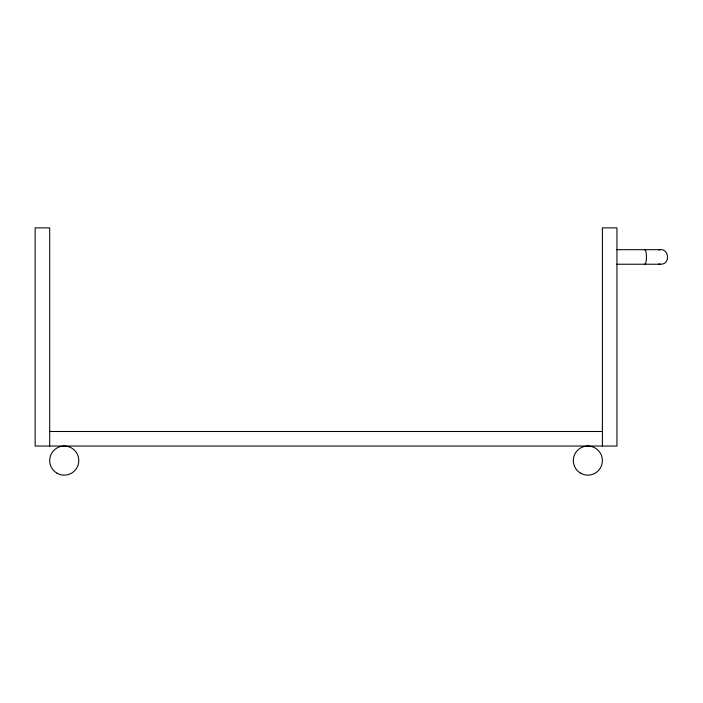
<?xml version="1.0" encoding="UTF-8"?>
<svg xmlns="http://www.w3.org/2000/svg" width="703" height="703" viewBox="0 0 703 703"><rect width="100%" height="100%" fill="white"/><g stroke="black" fill="none" stroke-linecap="round" stroke-linejoin="round"><path stroke-width="1.05" d="M658.693 249.934C668.896 246.946 671.198 264.477 660.574 264.231L616.944 264.231M616.944 249.688L660.574 249.688M49.693 431.493L602.401 431.493M658.693 263.985L660.574 264.231M602.401 446.045L602.401 227.869L616.944 227.869L616.944 446.045L35.15 446.045L35.15 227.869L49.693 227.869L49.693 446.045M644.669 263.985A7.522 1.432 90 0 0 645.732 263.256L646.25 260.593A7.162 1.362 90 0 0 646.25 253.326L645.732 250.663A7.522 1.432 90 0 0 644.669 249.934M580.581 473.181A14.543 14.543 0 0 0 602.401 460.588A14.543 14.543 0 0 0 580.581 447.987A14.543 14.543 0 0 0 580.581 473.181M56.969 473.181A14.543 14.543 0 0 0 78.789 460.588A14.543 14.543 0 0 0 56.969 447.987A14.543 14.543 0 0 0 56.969 473.181"/></g></svg>
